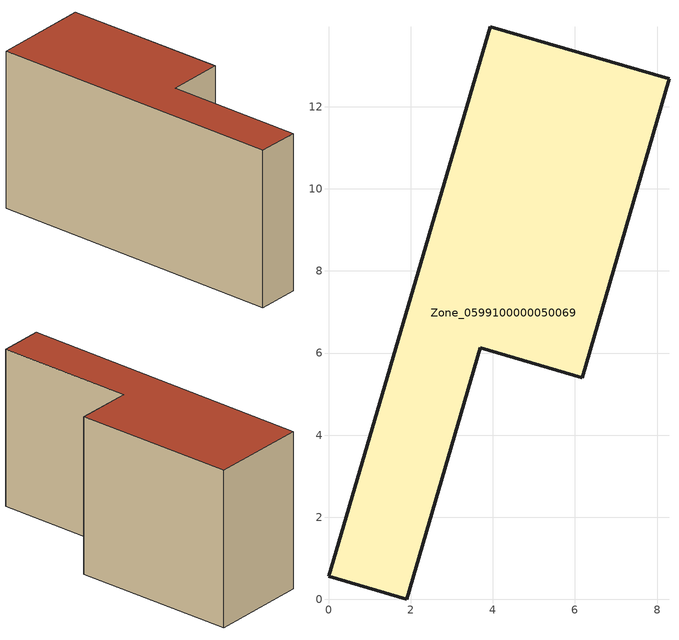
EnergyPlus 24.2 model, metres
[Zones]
Zone_0599100000050069
 floor ground (C_G): 1.9,0 0,0.56 3.94,13.95 8.29,12.68 6.18,5.4 3.7,6.13 z0
 wall outside (C_F): 8.29,12.68 3.94,13.95 0,0.56 1.9,0 3.7,6.13 6.18,5.4 8.29,12.68 z0:7.43
 roof outside (C_R): 0,0.56 1.9,0 3.7,6.13 6.18,5.4 8.29,12.68 3.94,13.95 z7.43
[BUILDING]
Pand.0599100000050069: North Axis=0; Terrain=City; Loads Convergence Tolerance Value=0.04; Temperature Convergence Tolerance Value=0.4; Solar Distribution=FullExterior; Maximum Number of Warmup Days=25; Minimum Number of Warmup Days=1
[Site:Location]
Rotterdam.The.Hague.AP_ZH_NLD Design_Conditions: Latitude=51.96; Longitude=4.45; Time Zone=1; Elevation=-4.5
[SITE:GROUNDTEMPERATURE:BUILDINGSURFACE]
18, 18, 18, 18, 18, 18, 18, 18, 18, 18, 18, 18
[MATERIAL] Thermal Absorptance=0.9; Solar Absorptance=0.7; Visible Absorptance=0.7
Name | Roughness | Thickness | Conductivity | Density | Specific Heat
G.TC.1946 | MediumSmooth | 0.15 | 1 | 540 | 1210
F.TC.1946 | Rough | 0.3 | 0.857143 | 1920 | 840
R.TC.1946 | MediumRough | 0.2 | 0.909091 | 1500 | 1000
[CONSTRUCTION]
C_G: G.TC.1946
C_F: F.TC.1946
C_R: R.TC.1946
[ZONE]
Zone_0599100000050069: Type=1; Multiplier=1; Ceiling Height=Autocalculate; Volume=Autocalculate; Floor Area=autocalculate; Part of Total Floor Area=Yes
[ZONEINFILTRATION:DESIGNFLOWRATE]
Infil_Zone_0599100000050069: Zone or ZoneList or Space or SpaceList=Zone_0599100000050069; Schedule=AlwaysOn; Design Flow Rate Calculation Method=Flow/Area; Flow Rate per Floor Area=0.003; Constant Term Coefficient=1; Temperature Term Coefficient=0; Velocity Term Coefficient=0; Velocity Squared Term Coefficient=0
[HVACTEMPLATE:ZONE:IDEALLOADSAIRSYSTEM]
Zone_0599100000050069: Maximum Heating Supply Air Temperature=50; Minimum Cooling Supply Air Temperature=13; Maximum Heating Supply Air Humidity Ratio=0.0156; Minimum Cooling Supply Air Humidity Ratio=0.0077; Heating Limit=NoLimit; Cooling Limit=NoLimit; Dehumidification Control Type=ConstantSensibleHeatRatio; Cooling Sensible Heat Ratio=0.7; Dehumidification Setpoint=60; Humidification Control Type=None; Humidification Setpoint=30; Outdoor Air Method=None; Outdoor Air Flow Rate per Person=0.00944; Outdoor Air Flow Rate per Zone Floor Area=0; Outdoor Air Flow Rate per Zone=0; Demand Controlled Ventilation Type=None; Outdoor Air Economizer Type=NoEconomizer; Heat Recovery Type=None; Sensible Heat Recovery Effectiveness=0.7; Latent Heat Recovery Effectiveness=0.65
[ZONECONTROL:THERMOSTAT]
ThermostatControl_Zone_0599100000050069: Zone or ZoneList=Zone_0599100000050069; Control Type Schedule=DualSetpointControlType; Control 1=Thermostat_Zone_0599100000050069; Temperature Difference Between Cutout And Setpoint=0
[THERMOSTATSETPOINT:DUALSETPOINT]
Thermostat_Zone_0599100000050069: Heating Setpoint Temperature Schedule=HeatingSetpoint_Zone_0599100000050069; Cooling Setpoint Temperature Schedule=CoolingSetpoint_Zone_0599100000050069
[SCHEDULE:COMPACT]
HeatingSetpoint_Zone_0599100000050069: Through: 12/31, For: AllDays, Until: 24:00, 21
CoolingSetpoint_Zone_0599100000050069: Through: 12/31, For: AllDays, Until: 24:00, 24
DualSetpointControlType: Through: 12/31, For: AllDays, Until: 24:00, 4
AlwaysOn: Through: 12/31, For: AllDays, Until: 24:00, 1
